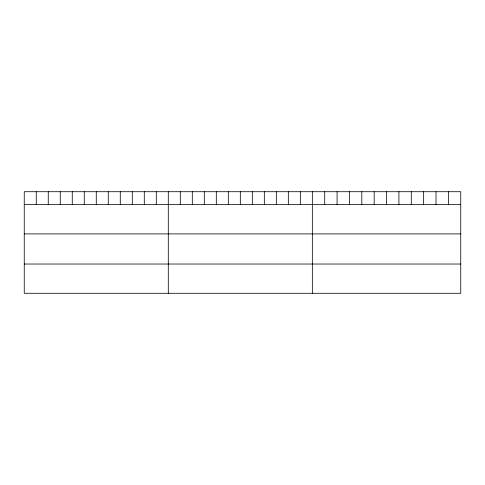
<?xml version="1.0" encoding="UTF-8"?>
<svg xmlns="http://www.w3.org/2000/svg" width="485" height="485" viewBox="0 0 485 485"><rect width="100%" height="100%" fill="white"/><g stroke="black" fill="none" stroke-linecap="round" stroke-linejoin="round"><path stroke-width="0.73" d="M460.75 204.634L460.75 293.286L24.25 293.286L24.25 191.714L460.75 191.714L460.75 204.634L24.25 204.634M24.25 233.891L460.75 233.891M24.25 264.028L460.75 264.028M448.382 191.714L448.382 204.634M436.015 191.714L436.015 204.634M423.647 191.714L423.647 204.634M411.28 191.714L411.28 204.634M398.912 191.714L398.912 204.634M386.545 191.714L386.545 204.634M374.178 191.714L374.178 204.634M361.81 191.714L361.81 204.634M349.442 191.714L349.442 204.634M337.075 191.714L337.075 204.634M324.707 191.714L324.707 204.634M312.34 191.714L312.34 293.286M300.336 191.714L300.336 204.634M288.332 191.714L288.332 204.634M276.329 191.714L276.329 204.634M264.325 191.714L264.325 204.634M252.321 191.714L252.321 204.634M240.317 191.714L240.317 204.634M228.314 191.714L228.314 204.634M216.31 191.714L216.31 204.634M204.306 191.714L204.306 204.634M192.302 191.714L192.302 204.634M180.299 191.714L180.299 204.634M168.295 191.714L168.295 293.286M156.291 191.714L156.291 204.634M144.287 191.714L144.287 204.634M132.284 191.714L132.284 204.634M120.28 191.714L120.28 204.634M108.276 191.714L108.276 204.634M96.272 191.714L96.272 204.634M84.269 191.714L84.269 204.634M72.265 191.714L72.265 204.634M60.261 191.714L60.261 204.634M48.257 191.714L48.257 204.634M36.254 191.714L36.254 204.634"/></g></svg>
